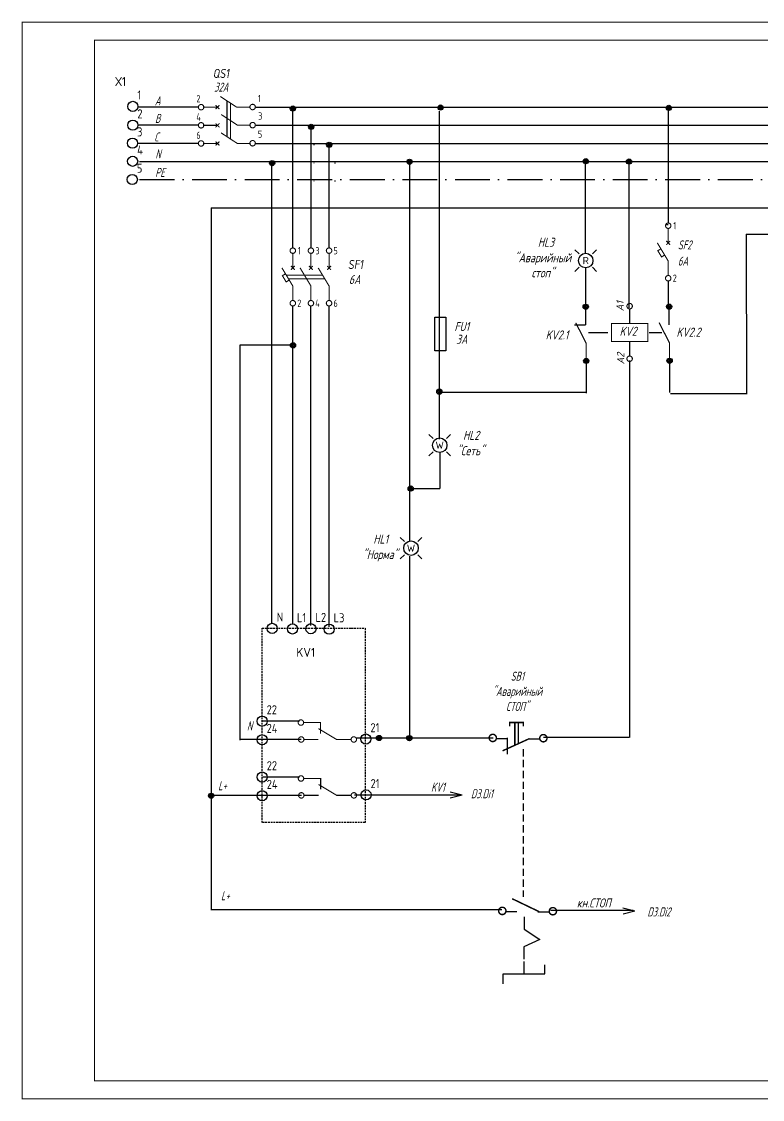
# Model space of a CAD drawing. Header units: millimetres. Extents: x 1510 to 10524, y 7125 to 13164.
# Drawn here: x 3856.7 to 4061.1, y 9093.6 to 9390.9 of the extents above; entities that cross this region are included whole.
import ezdxf
from ezdxf.enums import TextEntityAlignment as Align

# ---------------------------------------------------------------- set-up
doc = ezdxf.new("R2010")
doc.units = ezdxf.units.MM
doc.header["$LTSCALE"] = 4
for name, pattern in [('ACAD_ISO02W100', [15, 12, -3]), ('ACAD_ISO10W100', [18, 12, -3, 0, -3]), ('DASHED', [0.75, 0.5, -0.25]), ('HIDDEN2', [0.1875, 0.125, -0.0625])]:
    doc.linetypes.add(name, pattern=pattern)
for name, color, linetype in [("Contact's", 104, 'Continuous'), ('G', 5, 'Continuous'), ('MISC', 2, 'Continuous'), ('RED_2.5mm^2', 1, 'Continuous'), ('SYMS', 7, 'Continuous'), ('TAGS', 51, 'Continuous'), ('TERMS', 4, 'Continuous')]:
    doc.layers.add(name, color=color, linetype=linetype)
doc.styles.add('ISOCPEUR25.10.00', font='isocpeur.ttf', dxfattribs={"height": 2.5})
doc.styles.add('Simplex00.10.00', font='simplex.shx')
doc.styles.add('Simplex25.085.00', font='simplex.shx', dxfattribs={"width": 0.85, "oblique": 15, "height": 2.5})
doc.styles.add('Simplex25.085.15', font='', dxfattribs={"width": 0.85, "oblique": 15, "height": 2.5})
doc.styles.add('Tah25.10.00', font='tahoma.ttf', dxfattribs={"height": 2.5})
doc.styles.add('WD', font='romans.shx')
doc.styles.add('ГОСТ', font='isocpeur.ttf', dxfattribs={"oblique": 15})
doc.styles.get('Simplex25.085.15').set_extended_font_data('GOST type A')

# ---------------------------------------------------------------- blocks, each defined once
blk = doc.blocks.new('Формат А3')
at = {"color": 0, "linetype": 'Continuous', "const_width": 0.3}
for points in [[(-420, 297), (0, 297), (0, 0), (-420, 0)], [(-400, 5), (-400, 292), (-5, 292), (-5, 5)]]:
    blk.add_lwpolyline(points, close=True, dxfattribs=at)
at = {"color": 0, "linetype": 'Continuous', "style": 'Simplex00.10.00', "oblique": 15}
blk.add_text('Формат А3', height=2.5, dxfattribs=at).set_placement((-33.67, 2.75), align=Align.MIDDLE_CENTER)
blk = doc.blocks.new('S3')
at = {"color": 0, "linetype": 'Continuous', "lineweight": -2, "const_width": 0.3}
for points in [[(5.22, -0.02), (9.75, -2.98), (13.35, -2.96)], [(0.45, -2.97), (4.45, -2.97)], [(3.91, -2.45), (4.97, -3.51)], [(3.91, -3.51), (4.97, -2.45)], [(7.04, -1.19), (7.04, -11.19)], [(8.04, -1.82), (8.04, -11.82)], [(5.45, -4.99), (9.98, -7.95), (13.57, -7.93)], [(0.45, -7.97), (4.45, -7.97)], [(3.91, -7.45), (4.97, -8.51)], [(3.91, -8.51), (4.97, -7.45)], [(5.42, -10.04), (9.94, -13), (13.54, -12.98)], [(0.45, -12.97), (4.45, -12.97)], [(3.91, -12.45), (4.97, -13.51)], [(3.91, -13.51), (4.97, -12.45)]]:
    blk.add_lwpolyline(points, dxfattribs=at)
for points in [[(-0.09, -2.22, -1), (-0.09, -3.72, -1)], [(14.12, -2.17, -1), (14.12, -3.67, -1)], [(-0.09, -7.22, -1), (-0.09, -8.72, -1)], [(14.12, -7.17, -1), (14.12, -8.67, -1)], [(-0.09, -12.22, -1), (-0.09, -13.72, -1)], [(14.12, -12.17, -1), (14.12, -13.67, -1)]]:
    blk.add_lwpolyline(points, format="xyb", close=True, dxfattribs=at)
at = {"color": 0, "linetype": 'Continuous', "lineweight": -2, "style": 'Simplex25.085.00', "oblique": 10, "width": 0.8, "flags": 4}
blk.add_attdef('ЭЛЕМЕНТ', text='', height=2.5, dxfattribs=at).set_placement((13.69, 5.78), align=Align.MIDDLE_RIGHT)
at = {"color": 5, "linetype": 'Continuous', "lineweight": -2, "style": 'Simplex25.085.00', "oblique": 10, "width": 0.8, "flags": 4}
blk.add_attdef('ТОК', text='', height=2.5, dxfattribs=at).set_placement((10.91, 2.33), align=Align.MIDDLE_RIGHT)
at = {"color": 0, "linetype": 'Continuous', "lineweight": 9, "style": 'ISOCPEUR25.10.00', "oblique": 10, "width": 0.85, "flags": 5}
blk.add_attdef('ТИП', text='', height=2.5, dxfattribs=at).set_placement((-4, -6), align=Align.MIDDLE_RIGHT)
at = {"layer": "Contact's", "linetype": 'Continuous', "lineweight": 9, "style": 'Simplex00.10.00', "width": 0.7, "flags": 8}
for tag, p in [('#(2)', (-0.82, -0.62)), ('#(1)', (16, -0.59)), ('#(4)', (-0.79, -5.69)), ('#(3)', (16.21, -5.4)), ('#(6)', (-0.82, -10.72)), ('#(5)', (16.17, -10.41))]:
    blk.add_attdef(tag, text='', height=2, dxfattribs=at).set_placement(p, align=Align.MIDDLE)
blk = doc.blocks.new('HT0002')
blk.add_circle((0, 0), 0.0699)
at = {"style": 'WD'}
for tag, p, width in [('INST', (0.062, 0.42), 0.7), ('LOC', (0.062, 0.25), 0.7), ('DESC1', (0.053, -0.385), 0.8)]:
    blk.add_attdef(tag, p, '', height=0.125, dxfattribs=dict(at, width=width))
at = {"linetype": 'Continuous', "style": 'WD'}
for tag, p, height, width, flags in [('TERM01', (0.062, 0.094), 0.125, 0.8, 8), ('TAGSTRIP', (0.053, -0.229), 0.125, 0.9, 8), ('CAT', (0.213, -0.406), 0.109, 0.8, 1), ('DESC2', (0.053, -0.541), 0.125, 0.8, 8), ('DESC3', (0.053, -0.698), 0.125, 0.8, 8)]:
    blk.add_attdef(tag, p, '', height=height, dxfattribs=dict(at, width=width, flags=flags))
at = {"style": 'WD', "flags": 1}
for tag, p, height in [('X4TERM01', (-0.07, 0), 0.0125), ('X4TERMDESC01', (-0.055, -0.023), 0.025), ('X2TERMDESC01', (-0.006, 0.029), 0.025), ('STRIPSEQ', (0, 0), 0.00125), ('X2TERM01', (0, 0.07), 0.0125), ('X2PIN01', (0.033, 0.084), 0.0125), ('X1TERMDESC01', (0.039, 0.007), 0.025), ('X1TERM01', (0.07, 0), 0.0125), ('X1PIN01', (0.087, 0.016), 0.0125), ('X4PIN01', (-0.114, -0.038), 0.0125), ('LINKTERM', (0, -0.002), 0.00125), ('X8TERM01', (0, -0.07), 0.0125), ('X8TERMDESC01', (0, -0.054), 0.025), ('X8PIN01', (0.026, -0.096), 0.0125)]:
    blk.add_attdef(tag, p, '', height=height, dxfattribs=at)
at = {"linetype": 'Continuous', "style": 'WD', "width": 0.8, "flags": 1}
blk.add_attdef('MFG', text='', height=0.109, dxfattribs=at).set_placement((0.088, -0.406), align=Align.RIGHT)
at = {"style": 'WD', "width": 0.7, "flags": 1}
blk.add_attdef('ASSYCODE', (0.062, -0.281), '', height=0.01, dxfattribs=at)
blk = doc.blocks.new('VT0002')
blk.add_circle((0, 0), 0.0699)
at = {"style": 'WD'}
for tag, p, width in [('INST', (0.062, 0.42), 0.7), ('LOC', (0.062, 0.25), 0.7), ('DESC1', (0.053, -0.385), 0.8)]:
    blk.add_attdef(tag, p, '', height=0.125, dxfattribs=dict(at, width=width))
at = {"linetype": 'Continuous', "style": 'WD'}
for tag, p, height, width, flags in [('TERM01', (0.062, 0.094), 0.125, 0.8, 8), ('TAGSTRIP', (0.053, -0.229), 0.125, 0.9, 8), ('CAT', (0.213, -0.406), 0.109, 0.8, 1), ('DESC2', (0.053, -0.541), 0.125, 0.8, 8), ('DESC3', (0.053, -0.698), 0.125, 0.8, 8)]:
    blk.add_attdef(tag, p, '', height=height, dxfattribs=dict(at, width=width, flags=flags))
at = {"style": 'WD', "flags": 1}
for tag, p, height in [('X4TERM01', (-0.07, 0), 0.0125), ('X4TERMDESC01', (-0.055, -0.023), 0.025), ('X2TERMDESC01', (-0.006, 0.029), 0.025), ('STRIPSEQ', (0, 0), 0.00125), ('X2TERM01', (0, 0.07), 0.0125), ('X2PIN01', (0.033, 0.084), 0.0125), ('X1TERMDESC01', (0.041, -0.003), 0.025), ('X1TERM01', (0.07, 0), 0.0125), ('X1PIN01', (0.087, 0.016), 0.0125), ('X4PIN01', (-0.114, -0.038), 0.0125), ('LINKTERM', (0, -0.002), 0.00125), ('X8TERM01', (0, -0.07), 0.0125), ('X8TERMDESC01', (0, -0.054), 0.025), ('X8PIN01', (0.026, -0.096), 0.0125)]:
    blk.add_attdef(tag, p, '', height=height, dxfattribs=at)
at = {"linetype": 'Continuous', "style": 'WD', "width": 0.8, "flags": 1}
blk.add_attdef('MFG', text='', height=0.109, dxfattribs=at).set_placement((0.088, -0.406), align=Align.RIGHT)
at = {"style": 'WD', "width": 0.7, "flags": 1}
blk.add_attdef('ASSYCODE', (0.062, -0.281), '', height=0.01, dxfattribs=at)
blk = doc.blocks.new('NO_C')
at = {"color": 0, "linetype": 'Continuous', "lineweight": -2, "const_width": 0.3}
for points in [[(13.9, 2.16, -1), (12.4, 2.16, -1)], [(9.24, -12.43, -1), (7.74, -12.43, -1)], [(13.9, -12.34, -1), (12.4, -12.34, -1)]]:
    blk.add_lwpolyline(points, format="xyb", close=True, dxfattribs=at)
for points in [[(13.15, 1.41), (13.15, -2.59), (10.15, -7.59)], [(11.53, -7), (8.34, -7)], [(8.49, -6.96), (8.49, -11.68)], [(13.15, -7.59), (13.15, -11.59)]]:
    blk.add_lwpolyline(points, dxfattribs=at)
at = {"color": 0, "linetype": 'Continuous', "lineweight": -2, "style": 'Simplex25.085.00', "oblique": 10, "width": 0.8, "flags": 4}
blk.add_attdef('ЭЛЕМЕНТ', text='', height=2.5, dxfattribs=at).set_placement((8, 5.48), align=Align.MIDDLE)
at = {"color": 0, "linetype": 'Continuous', "lineweight": 9, "style": 'ISOCPEUR25.10.00', "oblique": 10, "width": 0.85, "flags": 5}
blk.add_attdef('ТИП', text='', height=2.5, dxfattribs=at).set_placement((8, 5.48), align=Align.MIDDLE)
at = {"layer": "Contact's", "linetype": 'Continuous', "lineweight": 9, "style": 'Simplex00.10.00', "width": 0.7, "flags": 4}
for tag, p in [('#(11/ПОДВ.)', (15.47, 2.67)), ('#(14/НЕПОД.)', (7.37, -10.14)), ('#(14/НЕПОД.)', (15.79, -12.21))]:
    blk.add_attdef(tag, text='', height=2, dxfattribs=at).set_placement(p, align=Align.MIDDLE)
blk = doc.blocks.new('WDDOT')
for radius in [0.72, 0.449, 0.223]:
    blk.add_circle((0, 0), radius)
blk = doc.blocks.new('QF - выкл. автоматич. (3пол.)')
at = {"color": 0, "linetype": 'Continuous', "lineweight": -2, "const_width": 0.3}
for points in [[(-0.75, -0.75, -1), (0.75, -0.75, -1)], [(4.25, -0.75, -1), (5.75, -0.75, -1)], [(9.25, -0.75, -1), (10.75, -0.75, -1)], [(-0.75, -15.25, -1), (0.75, -15.25, -1)], [(4.25, -15.25, -1), (5.75, -15.25, -1)], [(9.25, -15.25, -1), (10.75, -15.25, -1)]]:
    blk.add_lwpolyline(points, format="xyb", close=True, dxfattribs=at)
for points in [[(0, -5.5), (0, -1.5)], [(5, -5.5), (5, -1.5)], [(10, -5.5), (10, -1.5)], [(0, -14.5), (0, -10.5), (-3, -5.5)], [(-0.53, -6.03), (0.53, -4.97)], [(0.53, -6.03), (-0.53, -4.97)], [(5, -14.5), (5, -10.5), (2, -5.5)], [(4.47, -6.03), (5.53, -4.97)], [(5.53, -6.03), (4.47, -4.97)], [(10, -14.5), (10, -10.5), (7, -5.5)], [(9.47, -6.03), (10.53, -4.97)], [(10.53, -6.03), (9.47, -4.97)], [(-2.01, -7.14), (-2.87, -7.66), (-1.84, -9.37), (-0.99, -8.86)], [(-1.8, -7.5), (8.2, -7.5)], [(-1.2, -8.5), (8.8, -8.5)]]:
    blk.add_lwpolyline(points, dxfattribs=at)
at = {"color": 0, "linetype": 'Continuous', "lineweight": -2, "style": 'Simplex25.085.00', "oblique": 10, "width": 0.8, "flags": 4}
blk.add_attdef('ЭЛЕМЕНТ', text='', height=2.5, dxfattribs=at).set_placement((-4, -6), align=Align.MIDDLE_RIGHT)
at = {"color": 0, "linetype": 'Continuous', "lineweight": 9, "style": 'ISOCPEUR25.10.00', "oblique": 10, "width": 0.85, "flags": 5}
blk.add_attdef('ТИП', text='', height=2.5, dxfattribs=at).set_placement((-4, -6), align=Align.MIDDLE_RIGHT)
at = {"color": 5, "linetype": 'Continuous', "lineweight": -2, "style": 'Simplex25.085.00', "oblique": 10, "width": 0.8, "flags": 4}
blk.add_attdef('ТОК', text='', height=2.5, dxfattribs=at).set_placement((-4, -11.25), align=Align.MIDDLE_RIGHT)
at = {"layer": "Contact's", "linetype": 'Continuous', "lineweight": 9, "style": 'Simplex00.10.00', "width": 0.7, "flags": 8}
for tag, p in [('#(1)', (1.8, -0.75)), ('#(3)', (6.8, -0.75)), ('#(5)', (11.8, -0.75)), ('#(2)', (1.8, -15.25)), ('#(4)', (6.8, -15.25)), ('#(6)', (11.8, -15.25))]:
    blk.add_attdef(tag, text='', height=2, dxfattribs=at).set_placement(p, align=Align.MIDDLE)
blk = doc.blocks.new('HLT1R')
for p, q in [((-0.115, 0.115), (-0.186, 0.186)), ((0.115, 0.115), (0.186, 0.186)), ((-0.115, -0.115), (-0.186, -0.186)), ((0.115, -0.115), (0.186, -0.186))]:
    blk.add_line(p, q)
blk.add_circle((0, 0), 0.125)
at = {"style": 'WD', "width": 0.7}
for tag, p in [('INST', (0.006, 0.528)), ('LOC', (0.006, 0.359))]:
    blk.add_attdef(tag, text='', height=0.125, dxfattribs=at).set_placement(p, align=Align.CENTER)
at = {"style": 'WD'}
blk.add_attdef('TAG1', text='', height=0.125, dxfattribs=at).set_placement((0, 0.202), align=Align.CENTER)
blk.add_attdef('COLOR', text='', height=0.125, dxfattribs=at).set_placement((0, 0), align=Align.MIDDLE)
at = {"style": 'WD', "flags": 1}
for tag, p in [('X4TERM01', (-0.125, 0)), ('X1TERM02', (0.125, 0))]:
    blk.add_attdef(tag, p, '', height=0.0125, dxfattribs=at)
at = {"linetype": 'Continuous', "style": 'WD', "flags": 9}
blk.add_attdef('ASSYCODE', text='', height=0.01, dxfattribs=at).set_placement((-0.003, 0.098), align=Align.CENTER)
at = {"style": 'WD', "flags": 9}
blk.add_attdef('FAMILY', text='', height=0.01, dxfattribs=at).set_placement((-0.005, 0.161), align=Align.CENTER)
at = {"linetype": 'Continuous', "style": 'WD', "flags": 1}
for tag, p in [('MFG', (0, 0.121)), ('CAT', (0, 0.14))]:
    blk.add_attdef(tag, text='', height=0.01, dxfattribs=at).set_placement(p, align=Align.MIDDLE)
at = {"style": 'WD'}
for tag, p, width in [('DESC1', (1.125, 0), 0.9), ('WDTAGALT', (1.125, -0.312), 0.7)]:
    blk.add_attdef(tag, p, '', height=0.125, dxfattribs=dict(at, width=width))
at = {"linetype": 'Continuous', "style": 'WD', "flags": 8}
blk.add_attdef('TERM01', text='', height=0.125, dxfattribs=at).set_placement((-0.175, -0.031), align=Align.TOP_RIGHT)
blk.add_attdef('TERM02', text='', height=0.125, dxfattribs=at).set_placement((0.175, -0.031), align=Align.TOP_LEFT)
at = {"style": 'WD', "width": 0.9}
blk.add_attdef('DESC2', text='', height=0.125, dxfattribs=at).set_placement((1.125, -0.031), align=Align.TOP_LEFT)
blk = doc.blocks.new('Coil')
at = {"color": 0, "linetype": 'Continuous', "lineweight": -2, "const_width": 0.3}
blk.add_lwpolyline([(5.5, -5), (10.5, -5), (10.5, 5), (5.5, 5)], close=True, dxfattribs=at)
for points in [[(0.75, -0.75, -1), (0.75, 0.75, -1)], [(15.25, -0.75, -1), (15.25, 0.75, -1)]]:
    blk.add_lwpolyline(points, format="xyb", close=True, dxfattribs=at)
for points in [[(5.5, 0), (1.5, 0)], [(10.5, 0), (14.5, 0)]]:
    blk.add_lwpolyline(points, dxfattribs=at)
at = {"color": 0, "linetype": 'Continuous', "lineweight": -2, "style": 'Simplex25.085.00', "oblique": 10, "width": 0.8, "flags": 4}
blk.add_attdef('ЭЛЕМЕНТ', text='', height=2.5, dxfattribs=at).set_placement((8, 7.5), align=Align.MIDDLE)
at = {"color": 0, "linetype": 'Continuous', "lineweight": 9, "style": 'ISOCPEUR25.10.00', "oblique": 10, "width": 0.85, "flags": 5}
blk.add_attdef('ТИП', text='', height=2.5, dxfattribs=at).set_placement((8, 7.5), align=Align.MIDDLE)
at = {"color": 0, "linetype": 'Continuous', "lineweight": 9, "style": 'Tah25.10.00', "width": 0.8, "flags": 8}
blk.add_attdef('ОБМОТКА', text='', height=2.5, dxfattribs=at).set_placement((8, 0), align=Align.MIDDLE)
at = {"layer": "Contact's", "linetype": 'Continuous', "lineweight": 9, "style": 'Simplex00.10.00', "width": 0.7, "flags": 8}
for tag, p in [('#(A1/L)', (0.75, -2.3)), ('#(A2/N)', (15.25, -2.3))]:
    blk.add_attdef(tag, text='', height=2, dxfattribs=at).set_placement(p, align=Align.MIDDLE)
blk = doc.blocks.new('QF - выкл. автоматич. (1пол.)')
at = {"color": 0, "linetype": 'Continuous', "lineweight": -2, "const_width": 0.3}
for points in [[(-0.75, -0.75, -1), (0.75, -0.75, -1)], [(-0.75, -15.25, -1), (0.75, -15.25, -1)]]:
    blk.add_lwpolyline(points, format="xyb", close=True, dxfattribs=at)
for points in [[(0, -5.5), (0, -1.5)], [(0, -14.5), (0, -10.5), (-3, -5.5)], [(-0.53, -6.03), (0.53, -4.97)], [(0.53, -6.03), (-0.53, -4.97)], [(-2.01, -7.14), (-2.87, -7.66), (-1.84, -9.37), (-0.99, -8.86)]]:
    blk.add_lwpolyline(points, dxfattribs=at)
at = {"color": 0, "linetype": 'Continuous', "lineweight": -2, "style": 'Simplex25.085.00', "oblique": 10, "width": 0.8, "flags": 4}
blk.add_attdef('ЭЛЕМЕНТ', text='', height=2.5, dxfattribs=at).set_placement((2.26, -8), align=Align.MIDDLE_LEFT)
at = {"color": 0, "linetype": 'Continuous', "lineweight": 9, "style": 'ISOCPEUR25.10.00', "oblique": 10, "width": 0.85, "flags": 5}
blk.add_attdef('ТИП', text='', height=2.5, dxfattribs=at).set_placement((2.26, -8), align=Align.MIDDLE_LEFT)
at = {"layer": "Contact's", "linetype": 'Continuous', "lineweight": 9, "style": 'Simplex00.10.00', "width": 0.7, "flags": 8}
for tag, p in [('#(1)', (1.8, -0.75)), ('#(2)', (1.8, -15.25))]:
    blk.add_attdef(tag, text='', height=2, dxfattribs=at).set_placement(p, align=Align.MIDDLE)

msp = doc.modelspace()

# ---------------------------------------------------------------- linework, layer by layer
at = {"color": 1, "linetype": 'Continuous', "ltscale": 0.6}
for p, q in [((3905.5, 9367.29), (3888.92, 9367.29)), ((4035.17, 9335.32), (4035.17, 9367.31)), ((3905.5, 9362.32), (3888.92, 9362.32)), ((3905.5, 9357.29), (3888.86, 9357.29)), ((4012.3, 9327.07), (4012.3, 9352.67)), ((4024.18, 9352.03), (4024.26, 9311.99)), ((3909, 9339.5), (3909, 9145.86)), ((4056.58, 9332.24), (4056.66, 9288.27)), ((4012.33, 9312.25), (4012.33, 9322.96)), ((3917.06, 9301.75), (3931.57, 9301.75)), ((4012.46, 9297.31), (4012.46, 9288.45)), ((4024.5, 9193.46), (4024.5, 9297.44)), ((4035.46, 9297.34), (4035.46, 9288.59)), ((4012.41, 9288.61), (3972.07, 9288.61)), ((4035.67, 9288.34), (4056.86, 9288.34)), ((3972.12, 9272), (3972.12, 9262.11)), ((3964.12, 9262.11), (3972.1, 9262.11))]:
    msp.add_line(p, q, dxfattribs=at)
at = {"color": 1, "ltscale": 1.2}
for p, q in [((3972.03, 9275.75), (3972.03, 9366.19)), ((3941.54, 9328.47), (3941.54, 9356.91))]:
    msp.add_line(p, q, dxfattribs=at)
at = {"color": 3, "linetype": 'Continuous', "ltscale": 0.6}
msp.add_line((3964.12, 9262.48), (3964.12, 9262.04), dxfattribs=at)
at = {"linetype": 'DASHED'}
msp.add_line((3995.04, 9190.24), (3995.04, 9149.52), dxfattribs=at)
at = {"linetype": 'Continuous', "ltscale": 0.6}
for p, q in [((3995.35, 9143.98), (3995.35, 9140.6)), ((3995.38, 9140.56), (3999.66, 9137.71)), ((3999.66, 9137.71), (3995.29, 9135.66)), ((3995.29, 9135.66), (3995.29, 9132.27)), ((3995.3, 9131.64), (3995.3, 9128.25)), ((4001.05, 9128.28), (4001.05, 9130.71)), ((3989.58, 9128.27), (4001.03, 9128.27)), ((3989.6, 9125.51), (3989.6, 9128.28))]:
    msp.add_line(p, q, dxfattribs=at)
at = {"ltscale": 0.2, "const_width": 0.33}
for points in [[(4012.29, 9307.22), (4012.29, 9311.84)], [(4035.29, 9307.26), (4035.29, 9311.88)], [(4012.29, 9307.22), (4009.17, 9307.22)], [(4012.44, 9297.39), (4012.44, 9302.19), (4009.57, 9307.84)], [(4035.45, 9297.43), (4035.44, 9302.23), (4032.57, 9307.88)]]:
    msp.add_lwpolyline(points, dxfattribs=at)
at = {"linetype": 'Continuous', "ltscale": 0.6}
msp.add_lwpolyline([(3970.69, 9309.41), (3973.79, 9309.41), (3973.79, 9300.1), (3970.69, 9300.1)], close=True, dxfattribs=at)
at = {"linetype": 'HIDDEN2'}
msp.add_lwpolyline([(3947.66, 9223.6), (3951.46, 9223.6), (3951.46, 9169.99), (3923.07, 9169.99), (3923.07, 9223.6), (3947.66, 9223.6)], dxfattribs=at)
at = {"const_width": 0.4}
for points in [[(3991.34, 9196.54), (3991.34, 9197.58), (3995.14, 9197.58), (3995.14, 9196.52)], [(3992.76, 9197.56), (3992.76, 9191.42)], [(3993.76, 9197.56), (3993.76, 9191.82)], [(3987.53, 9193.14), (3990.77, 9193.14)], [(3989.39, 9189.76), (3996.81, 9193.14)], [(3990.7, 9193.4), (3990.7, 9188.82)], [(3996.41, 9193.05), (3999.65, 9193.05)], [(3992.02, 9148.98), (3999.43, 9145.42)], [(3990.15, 9145.43), (3993.39, 9145.43)], [(3999.03, 9145.33), (4002.27, 9145.33)]]:
    msp.add_lwpolyline(points, dxfattribs=at)
for points in [[(3987.69, 9193.32, 1), (3985.69, 9193.32, 1), (3987.69, 9193.32, 1)], [(4001.64, 9193.25, 1), (3999.64, 9193.25, 1), (4001.64, 9193.25, 1)], [(3990.32, 9145.61, 1), (3988.32, 9145.61, 1), (3990.32, 9145.61, 1)], [(4004.26, 9145.53, 1), (4002.26, 9145.53, 1), (4004.26, 9145.53, 1)]]:
    msp.add_lwpolyline(points, format="xyb", dxfattribs=at)
at = {"layer": 'G', "color": 0, "ltscale": 0.2}
msp.add_lwpolyline([(4035.09, 9319.36), (4035.09, 9312.77)], dxfattribs=at)
at = {"layer": 'RED_2.5mm^2', "linetype": 'Continuous', "ltscale": 0.2}
for p, q in [((3921.4, 9367.31), (4262.88, 9367.31)), ((3931.57, 9328.62), (3931.57, 9366.91)), ((3921.45, 9362.31), (4262.88, 9362.31)), ((3936.62, 9328.62), (3936.62, 9361.86)), ((3921.34, 9357.31), (4262.99, 9357.31)), ((3889.28, 9352.31), (4262.88, 9352.31)), ((3925.8, 9224.93), (3925.8, 9351.91)), ((3963.7, 9351.75), (3963.7, 9247.72)), ((3909, 9339.5), (4262.67, 9339.5)), ((4034.32, 9334.91), (4035.1, 9334.91)), ((4056.59, 9332.24), (4263.12, 9332.24)), ((3931.57, 9224.74), (3931.57, 9312.43)), ((3936.55, 9224.29), (3936.55, 9312.41)), ((3941.56, 9223.96), (3941.56, 9312.3)), ((3917.06, 9192.67), (3917.06, 9301.75)), ((3963.75, 9243.46), (3963.75, 9193.02)), ((3923.22, 9198.03), (3933.36, 9198.03)), ((3933.86, 9192.91), (3917.02, 9192.91)), ((3986.78, 9193.27), (3948.9, 9193.27)), ((4024.3, 9193.46), (4000.68, 9193.46)), ((3923.25, 9182.61), (3933.4, 9182.61)), ((3933.94, 9177.41), (3909.08, 9177.41)), ((3977.59, 9177.57), (3948.52, 9177.57)), ((3989.15, 9145.92), (3909.25, 9145.92)), ((4025.42, 9145.7), (4002.63, 9145.7))]:
    msp.add_line(p, q, dxfattribs=at)
at = {"layer": 'RED_2.5mm^2', "linetype": 'ACAD_ISO10W100', "ltscale": 0.2}
msp.add_line((3889.28, 9347.31), (4262.99, 9347.31), dxfattribs=at)
at = {"layer": 'RED_2.5mm^2', "ltscale": 1.2}
for centre in [(3937.38, 9356.91), (3937.38, 9351.91), (3943.19, 9351.91), (3937.38, 9346.91), (3943.19, 9346.91)]:
    msp.add_arc(centre, 0.05, 90, 270, dxfattribs=at)
at = {"layer": 'SYMS', "linetype": 'ACAD_ISO02W100', "ltscale": 0.2}
for p, q in [((4013.12, 9305.17), (4018.39, 9305.17)), ((4029.83, 9305.16), (4033.34, 9305.16))]:
    msp.add_line(p, q, dxfattribs=at)
at = {"layer": 'SYMS', "linetype": 'Continuous', "ltscale": 0.2}
for p, q in [((3978.22, 9177.54), (3974.95, 9178.33)), ((3978.26, 9177.5), (3974.98, 9176.69)), ((4025.86, 9145.56), (4022.6, 9146.36)), ((4025.9, 9145.52), (4022.63, 9144.71))]:
    msp.add_line(p, q, dxfattribs=at)

# ---------------------------------------------------------------- block references
msp.add_blockref('Формат А3', (4276.88, 9093.76))
at = {"linetype": 'Continuous', "ltscale": 0.2}
ref = msp.add_blockref('S3', (3906.34, 9370.26), dxfattribs=at)
ref.add_attrib('ЭЛЕМЕНТ', 'QS1', dxfattribs={"color": 0, "linetype": 'Continuous', "lineweight": -2, "height": 2.5, "style": 'Simplex25.085.00', "oblique": 10, "width": 0.8, "flags": 4}).set_placement((3914, 9376.6), align=Align.MIDDLE_RIGHT)
ref.add_attrib('#(1)', '1', dxfattribs={"layer": "Contact's", "linetype": 'Continuous', "lineweight": 9, "height": 2, "style": 'Simplex00.10.00', "width": 0.7, "flags": 8}).set_placement((3922.35, 9369.68), align=Align.MIDDLE)
ref.add_attrib('#(3)', '3', dxfattribs={"layer": "Contact's", "linetype": 'Continuous', "lineweight": 9, "height": 2, "style": 'Simplex00.10.00', "width": 0.7, "flags": 8}).set_placement((3922.55, 9364.86), align=Align.MIDDLE)
ref.add_attrib('#(5)', '5', dxfattribs={"layer": "Contact's", "linetype": 'Continuous', "lineweight": 9, "height": 2, "style": 'Simplex00.10.00', "width": 0.7, "flags": 8}).set_placement((3922.51, 9359.85), align=Align.MIDDLE)
ref.add_attrib('#(2)', '2', dxfattribs={"layer": "Contact's", "linetype": 'Continuous', "lineweight": 9, "height": 2, "style": 'Simplex00.10.00', "width": 0.7, "flags": 8}).set_placement((3905.52, 9369.65), align=Align.MIDDLE)
ref.add_attrib('#(4)', '4', dxfattribs={"layer": "Contact's", "linetype": 'Continuous', "lineweight": 9, "height": 2, "style": 'Simplex00.10.00', "width": 0.7, "flags": 8}).set_placement((3905.55, 9364.57), align=Align.MIDDLE)
ref.add_attrib('#(6)', '6', dxfattribs={"layer": "Contact's", "linetype": 'Continuous', "lineweight": 9, "height": 2, "style": 'Simplex00.10.00', "width": 0.7, "flags": 8}).set_placement((3905.52, 9359.54), align=Align.MIDDLE)
ref = msp.add_blockref('QF - выкл. автоматич. (1пол.)', (4035.08, 9335.36))
ref.add_attrib('#(1)', '1', dxfattribs={"layer": "Contact's", "linetype": 'Continuous', "lineweight": 9, "height": 2, "style": 'Simplex00.10.00', "width": 0.7}).set_placement((4036.88, 9334.61), align=Align.MIDDLE)
ref.add_attrib('#(2)', '2', dxfattribs={"layer": "Contact's", "linetype": 'Continuous', "lineweight": 9, "height": 2, "style": 'Simplex00.10.00', "width": 0.7}).set_placement((4036.88, 9320.11), align=Align.MIDDLE)
ref = msp.add_blockref('QF - выкл. автоматич. (3пол.)', (3931.54, 9328.47))
ref.add_attrib('ЭЛЕМЕНТ', 'SF1', dxfattribs={"color": 0, "linetype": 'Continuous', "lineweight": -2, "height": 2.5, "style": 'Simplex25.085.00', "oblique": 10, "width": 0.8}).set_placement((3950.93, 9323.9), align=Align.MIDDLE_RIGHT)
ref.add_attrib('#(1)', '1', dxfattribs={"layer": "Contact's", "linetype": 'Continuous', "lineweight": 9, "height": 2, "style": 'Simplex00.10.00', "width": 0.7}).set_placement((3933.34, 9327.72), align=Align.MIDDLE)
ref.add_attrib('#(3)', '3', dxfattribs={"layer": "Contact's", "linetype": 'Continuous', "lineweight": 9, "height": 2, "style": 'Simplex00.10.00', "width": 0.7}).set_placement((3938.34, 9327.72), align=Align.MIDDLE)
ref.add_attrib('#(5)', '5', dxfattribs={"layer": "Contact's", "linetype": 'Continuous', "lineweight": 9, "height": 2, "style": 'Simplex00.10.00', "width": 0.7}).set_placement((3943.34, 9327.72), align=Align.MIDDLE)
ref.add_attrib('#(2)', '2', dxfattribs={"layer": "Contact's", "linetype": 'Continuous', "lineweight": 9, "height": 2, "style": 'Simplex00.10.00', "width": 0.7}).set_placement((3933.34, 9313.22), align=Align.MIDDLE)
ref.add_attrib('#(4)', '4', dxfattribs={"layer": "Contact's", "linetype": 'Continuous', "lineweight": 9, "height": 2, "style": 'Simplex00.10.00', "width": 0.7}).set_placement((3938.34, 9313.22), align=Align.MIDDLE)
ref.add_attrib('#(6)', '6', dxfattribs={"layer": "Contact's", "linetype": 'Continuous', "lineweight": 9, "height": 2, "style": 'Simplex00.10.00', "width": 0.7}).set_placement((3943.34, 9313.22), align=Align.MIDDLE)
at = {"linetype": 'Continuous', "ltscale": 0.2, "rotation": 270}
for p in [(3946.2, 9206.05), (3946.23, 9190.63)]:
    msp.add_blockref('NO_C', p, dxfattribs=at)
at = {"layer": 'SYMS', "linetype": 'Continuous', "ltscale": 0.2}
ref = msp.add_blockref('HT0002', (3887.42, 9367.52), dxfattribs=dict(at, xscale=20, yscale=20, zscale=20))
ref.add_attrib('TERM01', '1', (3888.67, 9369.39), dxfattribs={"layer": 'TERMS', "linetype": 'Continuous', "height": 2.5, "style": 'WD', "width": 0.8, "flags": 8})
ref.add_attrib('TAGSTRIP', 'Х1', (3882.58, 9373.11), dxfattribs={"layer": 'TAGS', "linetype": 'Continuous', "height": 2.5, "style": 'WD', "width": 0.9, "flags": 8})
ref = msp.add_blockref('HT0002', (3887.42, 9362.33), dxfattribs=dict(at, xscale=20, yscale=20, zscale=20))
ref.add_attrib('TERM01', '2', (3888.67, 9364.21), dxfattribs={"layer": 'TERMS', "linetype": 'Continuous', "height": 2.5, "style": 'WD', "width": 0.8, "flags": 8})
at = {"layer": 'SYMS', "ltscale": 1.2}
for p in [(3931.57, 9366.91), (3936.62, 9361.86), (3941.58, 9356.91), (3925.84, 9351.86)]:
    msp.add_blockref('WDDOT', p, dxfattribs=at)
at = {"layer": 'SYMS', "linetype": 'Continuous', "ltscale": 0.2}
for p in [(3972.28, 9367.2), (4035.24, 9367.11), (4012.35, 9352.38), (3963.75, 9352.23), (4024.28, 9352.3), (3931.6, 9301.61), (3971.95, 9288.81), (3964.05, 9262.1), (3955.33, 9193.3), (3963.68, 9193.28), (3909.02, 9177.36)]:
    msp.add_blockref('WDDOT', p, dxfattribs=at)
ref = msp.add_blockref('HT0002', (3887.34, 9357.36), dxfattribs=dict(at, xscale=20, yscale=20, zscale=20))
ref.add_attrib('TERM01', '3', (3888.59, 9359.23), dxfattribs={"layer": 'TERMS', "linetype": 'Continuous', "height": 2.5, "style": 'WD', "width": 0.8, "flags": 8})
ref = msp.add_blockref('HT0002', (3887.37, 9352.36), dxfattribs=dict(at, xscale=20, yscale=20, zscale=20))
ref.add_attrib('TERM01', '4', (3888.62, 9354.23), dxfattribs={"layer": 'TERMS', "linetype": 'Continuous', "height": 2.5, "style": 'WD', "width": 0.8, "flags": 8})
ref = msp.add_blockref('HT0002', (3887.27, 9347.34), dxfattribs=dict(at, xscale=20, yscale=20, zscale=20))
ref.add_attrib('TERM01', '5', (3888.52, 9349.21), dxfattribs={"layer": 'TERMS', "linetype": 'Continuous', "height": 2.5, "style": 'WD', "width": 0.8, "flags": 8})
ref = msp.add_blockref('HLT1R', (4012.33, 9324.99), dxfattribs=dict(at, xscale=16, yscale=16, zscale=16))
ref.add_attrib('COLOR', 'R', dxfattribs={"layer": 'MISC', "height": 2, "style": 'WD'}).set_placement((4012.33, 9324.99), align=Align.MIDDLE)
at = {"layer": 'SYMS', "ltscale": 0.2, "rotation": 180}
for p in [(4012.33, 9312.25), (4035.33, 9312.29), (4012.46, 9297.31), (4035.46, 9297.34)]:
    msp.add_blockref('WDDOT', p, dxfattribs=at)
at = {"layer": 'SYMS', "linetype": 'Continuous', "ltscale": 0.2, "rotation": 90}
msp.add_blockref('Coil', (4024.44, 9297.16), dxfattribs=at)
at = {"layer": 'SYMS', "linetype": 'Continuous', "ltscale": 0.2}
ref = msp.add_blockref('HLT1R', (3972.05, 9274.06), dxfattribs=dict(at, xscale=16, yscale=16, zscale=16))
ref.add_attrib('COLOR', 'W', dxfattribs={"layer": 'MISC', "height": 2, "style": 'WD'}).set_placement((3972.05, 9274.06), align=Align.MIDDLE)
ref = msp.add_blockref('HLT1R', (3964.14, 9245.67), dxfattribs=dict(at, xscale=16, yscale=16, zscale=16))
ref.add_attrib('COLOR', 'W', dxfattribs={"layer": 'MISC', "height": 2, "style": 'WD'}).set_placement((3964.14, 9245.67), align=Align.MIDDLE)
ref = msp.add_blockref('VT0002', (3925.85, 9223.54), dxfattribs=dict(at, xscale=20, yscale=20, zscale=20))
ref.add_attrib('TERM01', 'N', (3927.1, 9225.41), dxfattribs={"layer": 'TERMS', "linetype": 'Continuous', "height": 2.5, "style": 'WD', "width": 0.8, "flags": 8})
ref = msp.add_blockref('VT0002', (3931.44, 9223.37), dxfattribs=dict(at, xscale=20, yscale=20, zscale=20))
ref.add_attrib('TERM01', 'L1', (3932.69, 9225.25), dxfattribs={"layer": 'TERMS', "linetype": 'Continuous', "height": 2.5, "style": 'WD', "width": 0.8, "flags": 8})
ref.add_attrib('TAGSTRIP', 'KV1', (3932.51, 9215.67), dxfattribs={"layer": 'TAGS', "linetype": 'Continuous', "height": 2.5, "style": 'WD', "width": 0.9, "flags": 8})
ref = msp.add_blockref('VT0002', (3936.55, 9223.44), dxfattribs=dict(at, xscale=20, yscale=20, zscale=20))
ref.add_attrib('TERM01', 'L2', (3937.8, 9225.31), dxfattribs={"layer": 'TERMS', "linetype": 'Continuous', "height": 2.5, "style": 'WD', "width": 0.8, "flags": 8})
ref = msp.add_blockref('VT0002', (3941.56, 9223.33), dxfattribs=dict(at, xscale=20, yscale=20, zscale=20))
ref.add_attrib('TERM01', 'L3', (3942.81, 9225.2), dxfattribs={"layer": 'TERMS', "linetype": 'Continuous', "height": 2.5, "style": 'WD', "width": 0.8, "flags": 8})
ref = msp.add_blockref('VT0002', (3923.07, 9197.96), dxfattribs=dict(at, xscale=20, yscale=20, zscale=20))
ref.add_attrib('TERM01', '22', (3924.32, 9199.84), dxfattribs={"layer": 'TERMS', "linetype": 'Continuous', "height": 2.5, "style": 'WD', "width": 0.8, "flags": 8})
ref = msp.add_blockref('VT0002', (3923.07, 9192.82), dxfattribs=dict(at, xscale=20, yscale=20, zscale=20))
ref.add_attrib('TERM01', '24', (3924.32, 9194.7), dxfattribs={"layer": 'TERMS', "linetype": 'Continuous', "height": 2.5, "style": 'WD', "width": 0.8, "flags": 8})
ref = msp.add_blockref('VT0002', (3951.7, 9193.02), dxfattribs=dict(at, xscale=20, yscale=20, zscale=20))
ref.add_attrib('TERM01', '21', (3952.95, 9194.9), dxfattribs={"layer": 'TERMS', "linetype": 'Continuous', "height": 2.5, "style": 'WD', "width": 0.8, "flags": 8})
ref = msp.add_blockref('VT0002', (3923.1, 9182.54), dxfattribs=dict(at, xscale=20, yscale=20, zscale=20))
ref.add_attrib('TERM01', '22', (3924.35, 9184.41), dxfattribs={"layer": 'TERMS', "linetype": 'Continuous', "height": 2.5, "style": 'WD', "width": 0.8, "flags": 8})
ref = msp.add_blockref('VT0002', (3923.1, 9177.39), dxfattribs=dict(at, xscale=20, yscale=20, zscale=20))
ref.add_attrib('TERM01', '24', (3924.35, 9179.27), dxfattribs={"layer": 'TERMS', "linetype": 'Continuous', "height": 2.5, "style": 'WD', "width": 0.8, "flags": 8})
ref = msp.add_blockref('VT0002', (3951.74, 9177.6), dxfattribs=dict(at, xscale=20, yscale=20, zscale=20))
ref.add_attrib('TERM01', '21', (3952.99, 9179.47), dxfattribs={"layer": 'TERMS', "linetype": 'Continuous', "height": 2.5, "style": 'WD', "width": 0.8, "flags": 8})

# ---------------------------------------------------------------- texts
at = {"style": 'Simplex25.085.15', "oblique": 15, "width": 0.85}
for s, p in [('32А', (3909.86, 9371.58)), ('A', (3893.5, 9367.82)), ('B', (3893.54, 9362.95)), ('C', (3893.31, 9357.83)), ('N', (3893.63, 9353.15)), ('PE', (3893.58, 9348.03)), ('SF2', (4037.74, 9328.05)), ('6А', (4037.74, 9323.6)), ('N', (3918.89, 9195.39)), ('L+', (3910.93, 9178.89)), ('KV1', (3969.66, 9178.51)), ('D3.Di1', (3980.67, 9176.68)), ('L+', (3911.73, 9148.56)), ('D3.Di2', (4029.33, 9144.09))]:
    msp.add_text(s, height=2.5, dxfattribs=at).set_placement(p)
at = {"insert": (3993.47, 9200.76), "char_height": 2.5, "width": 6.6544, "attachment_point": 8, "style": 'Simplex25.085.15'}
msp.add_mtext('SB1\\P"Аварийный СТОП"', dxfattribs=at)
at = {"layer": 'SYMS', "linetype": 'Continuous', "ltscale": 0.2, "style": 'ГОСТ', "oblique": 15}
for s, p in [('А1', (4022.78, 9311.01)), ('А2', (4022.95, 9296.39))]:
    msp.add_text(s, height=2, rotation=90, dxfattribs=at).set_placement(p)
at = {"layer": 'SYMS', "linetype": 'Continuous', "char_height": 2.5}
for s, insert, width, attachment_point in [('{\\Fsimplex|c0;\\Q15;\\W0.75;\\C0;HL3}', (4001.37, 9331.29), 7.0259, 2), ('{\\Fsimplex|c204;\\Q15;\\W0.75;\\C0;"Аварийный стоп"}', (4000.5, 9327.01), 19.6011, 2), ('{\\Fsimplex|c0;\\Q15;\\W0.75;\\C0;6\\Fsimplex|c204;А}', (3948.6, 9321.02), 7.0259, 2), ('{\\Fsimplex|c0;\\Q15;\\W0.75;\\C0;FU1}', (3978.14, 9308.04), 7.0259, 2), ('{\\Fsimplex|c0;\\Q15;\\W0.75;\\C0;KV2\\Fsimplex|c204;.1}', (4001.27, 9305.72), 10.0177, 1), ('{\\Fsimplex|c0;\\Q15;\\W0.75;\\C0;KV2}', (4021.66, 9306.73), 10.0177, 1), ('{\\Fsimplex|c0;\\Q15;\\W0.75;\\C0;KV2\\Fsimplex|c204;.2}', (4037.36, 9306.49), 10.0177, 1), ('{\\Fsimplex|c0;\\Q15;\\W0.75;\\C0;3\\Fsimplex|c204;А}', (3978.16, 9304.54), 7.0259, 2), ('{\\Fsimplex|c0;\\Q15;\\W0.75;\\C0;HL2}', (3980.72, 9278.03), 7.0259, 2), ('{\\Fsimplex|c204;\\Q15;\\W0.75;\\C0;"Сеть"}', (3980.56, 9273.79), 7.0259, 2), ('{\\Fsimplex|c0;\\Q15;\\W0.75;\\C0;HL1}', (3955.79, 9249.4), 7.0259, 2), ('{\\Fsimplex|c204;\\Q15;\\W0.75;\\C0;"Норма"}', (3955.64, 9245.16), 7.0259, 2), ('{\\Fsimplex|c204;\\Q15;\\W0.75;\\C0;кн.СТОП}', (4009.87, 9149.06), 9.5254, 1)]:
    msp.add_mtext(s, dxfattribs=dict(at, insert=insert, width=width, attachment_point=attachment_point))

doc.saveas('drawing.dxf')
